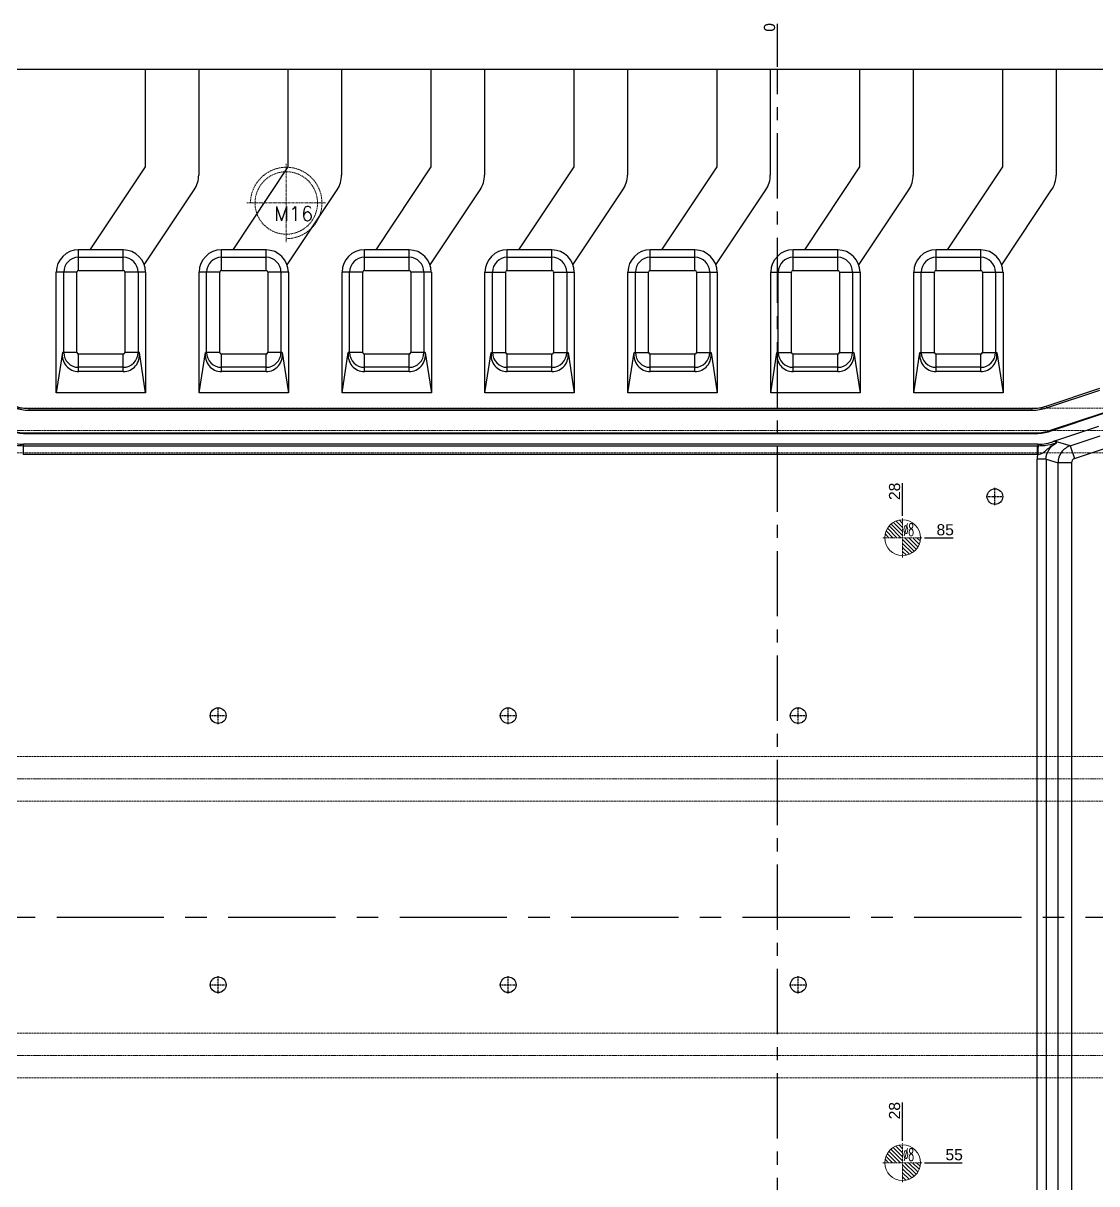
# Model space of a CAD drawing. Header units: millimetres. Extents: x 2105 to 2746, y 1639 to 2029.
# Drawn here: x 2250.7 to 2491.1, y 1769.5 to 2029.5 of the extents above; entities that cross this region are included whole.
import ezdxf
from ezdxf.enums import TextEntityAlignment as Align

# ---------------------------------------------------------------- set-up
doc = ezdxf.new("R2010")
doc.units = ezdxf.units.MM
doc.linetypes.add('CENTER', pattern=[0.6, 0.375, -0.075, 0.075, -0.075])
doc.linetypes.add('HIDDEN', pattern=[0.2, 0.1, -0.1])
for name, color, linetype, lineweight in [('cool', 153, 'HIDDEN', 9), ('epin', 13, 'Continuous', 9), ('screw', 33, 'Continuous', 13)]:
    doc.layers.add(name, color=color, linetype=linetype, lineweight=lineweight)
doc.layers.add('DIM', color=3, linetype='Continuous')
doc.styles.get("Standard").update_dxf_attribs({"font": 'arial.ttf'})
doc.styles.add('TXT', font='txt.shx', dxfattribs={"bigfont": 'gbcbig.shx'})
doc.styles.add('TXT05', font='txt.shx', dxfattribs={"width": 0.5, "bigfont": 'gbcbig.shx'})
doc.dimstyles.new('ISO-25', dxfattribs={"dimtxt": 2.5, "dimasz": 2.5, "dimexe": 1.25, "dimexo": 0.625, "dimtad": 1, "dimtxsty": 'Standard', "dimcen": 2.5, "dimadec": 0, "dimazin": 0, "dimtfac": 1, "dimtmove": 0, "dimatfit": 3, "dimfxl": 0, "dimarcsym": 0})

# ---------------------------------------------------------------- blocks, each defined once
blk = doc.blocks.new('04')
at = {"layer": 'cool', "ltscale": 0.932966}
for p, q in [((562.52, -812.86), (1165.19, -812.86)), ((562.52, -822.86), (1003.19, -822.86)), ((562.52, -874.86), (1003.19, -874.86)), ((562.52, -884.86), (1003.19, -884.86))]:
    blk.add_line(p, q, dxfattribs=at)
at = {"layer": 'cool', "color": 1, "linetype": 'CENTER', "ltscale": 0.621977}
for p, q in [((548.19, -817.86), (1178.19, -817.86)), ((548.19, -879.86), (1178.19, -879.86))]:
    blk.add_line(p, q, dxfattribs=at)
blk = doc.blocks.new('02')
at = {"layer": 'cool', "ltscale": 0.932966}
for p, q in [((1262.52, -963.86), (1863.86, -963.86)), ((1262.52, -973.86), (1863.86, -973.86))]:
    blk.add_line(p, q, dxfattribs=at)
at = {"layer": 'cool', "color": 1, "linetype": 'CENTER', "ltscale": 0.621977}
blk.add_line((1248.19, -968.86), (1878.19, -968.86), dxfattribs=at)
blk = doc.blocks.new('screw_m16_g')
at = {"layer": 'screw', "color": 1, "linetype": 'CENTER', "ltscale": 0.497582}
for p, q in [((0, -8.8), (0, 8.8)), ((-8.8, 0), (8.8, 0))]:
    blk.add_line(p, q, dxfattribs=at)
at = {"layer": 'screw', "color": 33, "linetype": 'HIDDEN', "ltscale": 0.497582}
blk.add_circle((0, 0), 7, dxfattribs=at)
at = {"layer": 'screw', "color": 92, "linetype": 'HIDDEN', "ltscale": 0.497582}
blk.add_arc((0, 0), 8, 270, 180, dxfattribs=at)
at = {"layer": 'screw', "color": 6, "style": 'TXT'}
blk.add_text('M16', height=3.2, dxfattribs=at).set_placement((-2.72, -4))
blk = doc.blocks.new('*D222')
at = {"layer": 'Defpoints', "color": 0, "transparency": 16777216}
for p in [(2419.6, 1829.21), (2734.6, 1829.21), (2743.5, 1829.21)]:
    blk.add_point(p, dxfattribs=at)
at = {"layer": 'DIM', "color": 0, "lineweight": -2, "transparency": 16777216}
blk.add_line((2735.1, 1829.21), (2745.63, 1829.21), dxfattribs=at)
at = {"layer": 'DIM', "color": 0, "transparency": 16777216, "insert": (2744.82, 1830.98), "char_height": 2.5, "attachment_point": 5}
blk.add_mtext('0', dxfattribs=at)
blk = doc.blocks.new('*D223')
at = {"layer": 'Defpoints', "color": 0, "transparency": 16777216}
for p in [(2419.6, 2027.22), (2419.6, 2019.21), (2419.6, 1829.21)]:
    blk.add_point(p, dxfattribs=at)
at = {"layer": 'DIM', "color": 0, "lineweight": -2, "transparency": 16777216}
blk.add_line((2419.6, 2019.71), (2419.6, 2029.35), dxfattribs=at)
at = {"layer": 'DIM', "color": 0, "transparency": 16777216, "insert": (2417.82, 2028.53), "char_height": 2.5, "attachment_point": 5, "rotation": 90}
blk.add_mtext('0', dxfattribs=at)
blk = doc.blocks.new('epin_ejp_8')
at = {"layer": 'epin'}
h = blk.add_hatch(dxfattribs=at)
h.set_pattern_fill('_ANSI31', color=123, scale=0.2, angle=90, style=0)
h.set_pattern_definition([(135, (-2636.1445, 786.8366), (-0.4490128, -0.4490128), [])])
h.paths.add_polyline_path([(0, 4, 0.414214), (-4, 0), (0, 0)])
h.paths.add_polyline_path([(4, 0), (0, 0), (0, -4, 0.414214)])
at = {"layer": 'epin', "color": 1, "linetype": 'CENTER', "ltscale": 0.248791}
for p, q in [((0, -4.4), (0, 4.4)), ((-4.4, 0), (4.4, 0))]:
    blk.add_line(p, q, dxfattribs=at)
at = {"layer": 'epin'}
blk.add_circle((0, 0), 4, dxfattribs=at)
at = {"layer": 'epin', "color": 6, "style": 'TXT05', "width": 0.5}
blk.add_text('%%c8', height=2.8, dxfattribs=at).set_placement((1.33, 1.8), align=Align.MIDDLE)
blk = doc.blocks.new('*D228')
at = {"layer": 'Defpoints', "color": 0, "transparency": 16777216}
for p in [(2419.6, 1829.21), (2452, 1774.21), (2456.86, 1774.21)]:
    blk.add_point(p, dxfattribs=at)
at = {"layer": 'DIM', "color": 0, "lineweight": -2, "transparency": 16777216}
blk.add_line((2452.5, 1774.21), (2460.96, 1774.21), dxfattribs=at)
at = {"layer": 'DIM', "color": 0, "transparency": 16777216, "insert": (2459.16, 1775.98), "char_height": 2.5, "attachment_point": 5}
blk.add_mtext('55', dxfattribs=at)
blk = doc.blocks.new('*D229')
at = {"layer": 'Defpoints', "color": 0, "transparency": 16777216}
for p in [(2419.6, 1829.21), (2447.6, 1783.55), (2447.6, 1778.61)]:
    blk.add_point(p, dxfattribs=at)
at = {"layer": 'DIM', "color": 0, "lineweight": -2, "transparency": 16777216}
blk.add_line((2447.6, 1779.11), (2447.6, 1787.68), dxfattribs=at)
at = {"layer": 'DIM', "color": 0, "transparency": 16777216, "insert": (2445.82, 1785.86), "char_height": 2.5, "attachment_point": 5, "rotation": 90}
blk.add_mtext('28', dxfattribs=at)
blk = doc.blocks.new('*D230')
at = {"layer": 'Defpoints', "color": 0, "transparency": 16777216}
for p in [(2419.6, 1829.21), (2232, 1774.21), (2237.32, 1774.21)]:
    blk.add_point(p, dxfattribs=at)
at = {"layer": 'DIM', "color": 0, "lineweight": -2, "transparency": 16777216}
blk.add_line((2232.5, 1774.21), (2241.42, 1774.21), dxfattribs=at)
at = {"layer": 'DIM', "color": 0, "transparency": 16777216, "insert": (2239.62, 1775.98), "char_height": 2.5, "attachment_point": 5}
blk.add_mtext('55', dxfattribs=at)
blk = doc.blocks.new('*D231')
at = {"layer": 'Defpoints', "color": 0, "transparency": 16777216}
for p in [(2419.6, 1829.21), (2227.6, 1782.59), (2227.6, 1778.21)]:
    blk.add_point(p, dxfattribs=at)
at = {"layer": 'DIM', "color": 0, "lineweight": -2, "transparency": 16777216}
blk.add_line((2227.6, 1778.71), (2227.6, 1788.35), dxfattribs=at)
at = {"layer": 'DIM', "color": 0, "transparency": 16777216, "insert": (2225.82, 1785.72), "char_height": 2.5, "attachment_point": 5, "rotation": 90}
blk.add_mtext('192', dxfattribs=at)
blk = doc.blocks.new('*D232')
at = {"layer": 'Defpoints', "color": 0, "transparency": 16777216}
for p in [(2227.6, 1923.46), (2227.6, 1918.21), (2419.6, 1829.21)]:
    blk.add_point(p, dxfattribs=at)
at = {"layer": 'DIM', "color": 0, "lineweight": -2, "transparency": 16777216}
blk.add_line((2227.6, 1918.71), (2227.6, 1929.22), dxfattribs=at)
at = {"layer": 'DIM', "color": 0, "transparency": 16777216, "insert": (2225.82, 1926.59), "char_height": 2.5, "attachment_point": 5, "rotation": 90}
blk.add_mtext('192', dxfattribs=at)
blk = doc.blocks.new('*D233')
at = {"layer": 'Defpoints', "color": 0, "transparency": 16777216}
for p in [(2232, 1914.21), (2237.67, 1914.21), (2419.6, 1829.21)]:
    blk.add_point(p, dxfattribs=at)
at = {"layer": 'DIM', "color": 0, "lineweight": -2, "transparency": 16777216}
blk.add_line((2232.5, 1914.21), (2241.77, 1914.21), dxfattribs=at)
at = {"layer": 'DIM', "color": 0, "transparency": 16777216, "insert": (2239.97, 1915.98), "char_height": 2.5, "attachment_point": 5}
blk.add_mtext('85', dxfattribs=at)
blk = doc.blocks.new('*D234')
at = {"layer": 'Defpoints', "color": 0, "transparency": 16777216}
for p in [(2452, 1914.21), (2454.85, 1914.21), (2419.6, 1829.21)]:
    blk.add_point(p, dxfattribs=at)
at = {"layer": 'DIM', "color": 0, "lineweight": -2, "transparency": 16777216}
blk.add_line((2452.5, 1914.21), (2458.95, 1914.21), dxfattribs=at)
at = {"layer": 'DIM', "color": 0, "transparency": 16777216, "insert": (2457.15, 1915.98), "char_height": 2.5, "attachment_point": 5}
blk.add_mtext('85', dxfattribs=at)
blk = doc.blocks.new('*D235')
at = {"layer": 'Defpoints', "color": 0, "transparency": 16777216}
for p in [(2447.6, 1922.29), (2447.6, 1918.61), (2419.6, 1829.21)]:
    blk.add_point(p, dxfattribs=at)
at = {"layer": 'DIM', "color": 0, "lineweight": -2, "transparency": 16777216}
blk.add_line((2447.6, 1919.11), (2447.6, 1926.41), dxfattribs=at)
at = {"layer": 'DIM', "color": 0, "transparency": 16777216, "insert": (2445.82, 1924.6), "char_height": 2.5, "attachment_point": 5, "rotation": 90}
blk.add_mtext('28', dxfattribs=at)

msp = doc.modelspace()

# ---------------------------------------------------------------- linework, layer by layer
at = {"color": 7, "linetype": 'Continuous'}
for p, q in [((2175.598, 2019.205), (2663.598, 2019.205)), ((2277.992, 2019.205), (2277.992, 1997.285)), ((2289.992, 2019.205), (2289.992, 1995.47)), ((2309.992, 2019.205), (2309.992, 1997.285)), ((2321.992, 2019.205), (2321.992, 1995.47)), ((2341.992, 2019.205), (2341.992, 1997.285)), ((2353.992, 2019.205), (2353.992, 1995.47)), ((2373.992, 2019.205), (2373.992, 1997.285)), ((2385.992, 2019.205), (2385.992, 1995.47)), ((2405.992, 2019.205), (2405.992, 1997.285)), ((2417.992, 2019.205), (2417.992, 1995.47)), ((2437.992, 2019.205), (2437.992, 1997.285)), ((2449.992, 2019.205), (2449.992, 1995.47)), ((2469.992, 2019.205), (2469.992, 1997.285)), ((2481.992, 2019.205), (2481.992, 1995.47)), ((2277.992, 1997.285), (2265.624, 1978.708)), ((2309.992, 1997.285), (2297.624, 1978.708)), ((2341.992, 1997.285), (2329.624, 1978.708)), ((2373.992, 1997.285), (2361.624, 1978.708)), ((2405.992, 1997.285), (2393.624, 1978.708)), ((2437.992, 1997.285), (2425.624, 1978.708)), ((2469.992, 1997.285), (2457.624, 1978.708)), ((2277.803, 1975.347), (2288.986, 1992.145)), ((2309.803, 1975.347), (2320.986, 1992.145)), ((2341.803, 1975.347), (2352.986, 1992.145)), ((2373.803, 1975.347), (2384.986, 1992.145)), ((2405.803, 1975.347), (2416.986, 1992.145)), ((2437.803, 1975.347), (2448.986, 1992.145)), ((2469.803, 1975.347), (2480.986, 1992.145)), ((2263.098, 1974.075), (2263.098, 1978.708)), ((2273.098, 1978.69), (2263.098, 1978.708)), ((2273.098, 1974.075), (2273.098, 1978.69)), ((2295.098, 1974.075), (2295.098, 1978.708)), ((2305.098, 1978.69), (2295.098, 1978.708)), ((2305.098, 1974.075), (2305.098, 1978.69)), ((2327.098, 1974.075), (2327.098, 1978.708)), ((2337.098, 1978.69), (2327.098, 1978.708)), ((2337.098, 1974.075), (2337.098, 1978.69)), ((2359.098, 1974.075), (2359.098, 1978.708)), ((2369.098, 1978.69), (2359.098, 1978.708)), ((2369.098, 1974.075), (2369.098, 1978.69)), ((2391.098, 1974.075), (2391.098, 1978.708)), ((2401.098, 1978.69), (2391.098, 1978.708)), ((2401.098, 1974.075), (2401.098, 1978.69)), ((2423.098, 1974.075), (2423.098, 1978.708)), ((2433.098, 1978.69), (2423.098, 1978.708)), ((2433.098, 1974.075), (2433.098, 1978.69)), ((2455.098, 1974.075), (2455.098, 1978.708)), ((2465.098, 1978.69), (2455.098, 1978.708)), ((2465.098, 1974.075), (2465.098, 1978.69)), ((2263.098, 1977.029), (2273.098, 1977.029)), ((2295.098, 1977.029), (2305.098, 1977.029)), ((2327.098, 1977.029), (2337.098, 1977.029)), ((2359.098, 1977.029), (2369.098, 1977.029)), ((2391.098, 1977.029), (2401.098, 1977.029)), ((2423.098, 1977.029), (2433.098, 1977.029)), ((2455.098, 1977.029), (2465.098, 1977.029)), ((2258.098, 1946.708), (2258.098, 1973.708)), ((2262.732, 1973.708), (2258.098, 1973.708)), ((2259.777, 1955.708), (2259.777, 1973.708)), ((2262.732, 1955.708), (2262.732, 1973.708)), ((2263.098, 1974.075), (2273.098, 1974.075)), ((2273.465, 1973.708), (2273.465, 1955.708)), ((2278.098, 1973.708), (2273.465, 1973.708)), ((2276.42, 1973.708), (2276.42, 1955.708)), ((2278.098, 1973.708), (2278.098, 1946.708)), ((2290.098, 1946.708), (2290.098, 1973.708)), ((2294.732, 1973.708), (2290.098, 1973.708)), ((2291.777, 1955.708), (2291.777, 1973.708)), ((2294.732, 1955.708), (2294.732, 1973.708)), ((2295.098, 1974.075), (2305.098, 1974.075)), ((2305.465, 1973.708), (2305.465, 1955.708)), ((2310.098, 1973.708), (2305.465, 1973.708)), ((2308.42, 1973.708), (2308.42, 1955.708)), ((2310.098, 1973.708), (2310.098, 1946.708)), ((2322.098, 1946.708), (2322.098, 1973.708)), ((2326.732, 1973.708), (2322.098, 1973.708)), ((2323.777, 1955.708), (2323.777, 1973.708)), ((2326.732, 1955.708), (2326.732, 1973.708)), ((2327.098, 1974.075), (2337.098, 1974.075)), ((2337.465, 1973.708), (2337.465, 1955.708)), ((2342.098, 1973.708), (2337.465, 1973.708)), ((2340.42, 1973.708), (2340.42, 1955.708)), ((2342.098, 1973.708), (2342.098, 1946.708)), ((2354.098, 1946.708), (2354.098, 1973.708)), ((2354.098, 1973.708), (2358.732, 1973.708)), ((2355.777, 1955.708), (2355.777, 1973.708)), ((2358.732, 1955.708), (2358.732, 1973.708)), ((2359.098, 1974.075), (2369.098, 1974.075)), ((2369.465, 1973.708), (2369.465, 1955.708)), ((2369.465, 1973.708), (2374.098, 1973.708)), ((2372.42, 1973.708), (2372.42, 1955.708)), ((2374.098, 1973.708), (2374.098, 1946.708)), ((2386.098, 1946.708), (2386.098, 1973.708)), ((2386.098, 1973.708), (2390.732, 1973.708)), ((2387.777, 1955.708), (2387.777, 1973.708)), ((2390.732, 1955.708), (2390.732, 1973.708)), ((2391.098, 1974.075), (2401.098, 1974.075)), ((2401.465, 1973.708), (2401.465, 1955.708)), ((2401.465, 1973.708), (2406.098, 1973.708)), ((2404.42, 1973.708), (2404.42, 1955.708)), ((2406.098, 1973.708), (2406.098, 1946.708)), ((2418.098, 1946.708), (2418.098, 1973.708)), ((2418.098, 1973.708), (2422.732, 1973.708)), ((2419.777, 1955.708), (2419.777, 1973.708)), ((2422.732, 1955.708), (2422.732, 1973.708)), ((2423.098, 1974.075), (2433.098, 1974.075)), ((2433.465, 1973.708), (2433.465, 1955.708)), ((2433.465, 1973.708), (2438.098, 1973.708)), ((2436.42, 1973.708), (2436.42, 1955.708)), ((2438.098, 1973.708), (2438.098, 1946.708)), ((2450.098, 1946.708), (2450.098, 1973.708)), ((2450.098, 1973.708), (2454.732, 1973.708)), ((2451.777, 1955.708), (2451.777, 1973.708)), ((2454.732, 1955.708), (2454.732, 1973.708)), ((2455.098, 1974.075), (2465.098, 1974.075)), ((2465.465, 1973.708), (2465.465, 1955.708)), ((2465.465, 1973.708), (2470.098, 1973.708)), ((2468.42, 1973.708), (2468.42, 1955.708)), ((2470.098, 1973.708), (2470.098, 1946.708)), ((2259.487, 1955.708), (2258.098, 1946.708)), ((2262.732, 1955.708), (2259.487, 1955.708)), ((2263.098, 1951.438), (2263.098, 1955.341)), ((2273.098, 1955.341), (2263.098, 1955.341)), ((2273.098, 1951.438), (2273.098, 1955.341)), ((2276.71, 1955.708), (2273.465, 1955.708)), ((2278.098, 1946.708), (2276.71, 1955.708)), ((2290.098, 1946.708), (2291.487, 1955.708)), ((2294.732, 1955.708), (2291.487, 1955.708)), ((2295.098, 1951.438), (2295.098, 1955.341)), ((2305.098, 1955.341), (2295.098, 1955.341)), ((2305.098, 1951.438), (2305.098, 1955.341)), ((2308.71, 1955.708), (2305.465, 1955.708)), ((2308.71, 1955.708), (2310.098, 1946.708)), ((2322.098, 1946.708), (2323.487, 1955.708)), ((2326.732, 1955.708), (2323.487, 1955.708)), ((2327.098, 1951.438), (2327.098, 1955.341)), ((2337.098, 1955.341), (2327.098, 1955.341)), ((2337.098, 1951.438), (2337.098, 1955.341)), ((2340.71, 1955.708), (2337.465, 1955.708)), ((2340.71, 1955.708), (2342.098, 1946.708)), ((2354.098, 1946.708), (2355.487, 1955.708)), ((2355.487, 1955.708), (2358.732, 1955.708)), ((2359.098, 1951.438), (2359.098, 1955.341)), ((2369.098, 1955.341), (2359.098, 1955.341)), ((2369.098, 1951.438), (2369.098, 1955.341)), ((2369.465, 1955.708), (2372.71, 1955.708)), ((2372.71, 1955.708), (2374.098, 1946.708)), ((2386.098, 1946.708), (2387.487, 1955.708)), ((2387.487, 1955.708), (2390.732, 1955.708)), ((2391.098, 1951.438), (2391.098, 1955.341)), ((2401.098, 1955.341), (2391.098, 1955.341)), ((2401.098, 1951.438), (2401.098, 1955.341)), ((2401.465, 1955.708), (2404.71, 1955.708)), ((2404.71, 1955.708), (2406.098, 1946.708)), ((2418.098, 1946.708), (2419.487, 1955.708)), ((2419.487, 1955.708), (2422.732, 1955.708)), ((2423.098, 1951.438), (2423.098, 1955.341)), ((2433.098, 1955.341), (2423.098, 1955.341)), ((2433.098, 1951.438), (2433.098, 1955.341)), ((2433.465, 1955.708), (2436.71, 1955.708)), ((2436.71, 1955.708), (2438.098, 1946.708)), ((2450.098, 1946.708), (2451.487, 1955.708)), ((2451.487, 1955.708), (2454.732, 1955.708)), ((2455.098, 1951.438), (2455.098, 1955.341)), ((2465.098, 1955.341), (2455.098, 1955.341)), ((2465.098, 1951.438), (2465.098, 1955.341)), ((2465.465, 1955.708), (2468.71, 1955.708)), ((2468.71, 1955.708), (2470.098, 1946.708)), ((2273.098, 1952.387), (2263.098, 1952.387)), ((2273.098, 1951.438), (2263.098, 1951.438)), ((2305.098, 1952.387), (2295.098, 1952.387)), ((2305.098, 1951.438), (2295.098, 1951.438)), ((2337.098, 1952.387), (2327.098, 1952.387)), ((2337.098, 1951.438), (2327.098, 1951.438)), ((2369.098, 1952.387), (2359.098, 1952.387)), ((2369.098, 1951.438), (2359.098, 1951.438)), ((2401.098, 1952.387), (2391.098, 1952.387)), ((2401.098, 1951.438), (2391.098, 1951.438)), ((2433.098, 1952.387), (2423.098, 1952.387)), ((2433.098, 1951.438), (2423.098, 1951.438)), ((2465.098, 1952.387), (2455.098, 1952.387)), ((2465.098, 1951.438), (2455.098, 1951.438)), ((2479.76, 1943.713), (2491.744, 1947.708)), ((2278.098, 1946.708), (2258.098, 1946.708)), ((2310.098, 1946.708), (2290.098, 1946.708)), ((2342.098, 1946.708), (2322.098, 1946.708)), ((2374.098, 1946.708), (2354.098, 1946.708)), ((2406.098, 1946.708), (2386.098, 1946.708)), ((2438.098, 1946.708), (2418.098, 1946.708)), ((2470.098, 1946.708), (2450.098, 1946.708)), ((2479.825, 1943.307), (2491.81, 1947.302)), ((2252.061, 1943.198), (2251.995, 1942.792)), ((2251.995, 1942.792), (2476.652, 1942.792)), ((2252.061, 1943.198), (2476.586, 1943.198)), ((2476.652, 1942.792), (2476.586, 1943.198)), ((2479.76, 1943.713), (2479.825, 1943.307)), ((2492.636, 1942.217), (2480.651, 1938.222)), ((2480.673, 1938.085), (2492.658, 1942.08)), ((2251.148, 1937.57), (2477.499, 1937.57)), ((2251.159, 1937.707), (2251.159, 1937.57)), ((2251.159, 1937.707), (2477.488, 1937.707)), ((2477.488, 1937.57), (2477.488, 1937.707)), ((2480.651, 1938.222), (2480.673, 1938.085)), ((2491.504, 1939.153), (2481.632, 1935.862)), ((2485.154, 1934.812), (2491.846, 1937.043)), ((2250.756, 1935.158), (2250.704, 1934.836)), ((2250.704, 1934.836), (2250.704, 1932.829)), ((2250.704, 1934.836), (2477.835, 1934.836)), ((2477.926, 1935.158), (2250.756, 1935.158)), ((2477.835, 1932.829), (2477.835, 1934.836)), ((2482.164, 1935.474), (2481.479, 1935.808)), ((2485.154, 1934.812), (2481.632, 1935.862)), ((2485.154, 1934.812), (2486.106, 1931.956)), ((2477.835, 1932.829), (2250.704, 1932.829)), ((2477.746, 1756.611), (2477.746, 1931.8)), ((2479.748, 1931.8), (2477.746, 1931.8)), ((2479.748, 1931.8), (2479.748, 1756.611)), ((2479.748, 1931.8), (2482.415, 1931.004)), ((2486.115, 1931.959), (2492.791, 1934.184)), ((2482.415, 1757.406), (2482.415, 1931.004)), ((2485.419, 1931.004), (2482.415, 1931.004)), ((2485.419, 1931.004), (2485.419, 1757.406))]:
    msp.add_line(p, q, dxfattribs=at)
at = {"color": 1, "linetype": 'CENTER', "ltscale": 39}
msp.add_line((2419.598, 1639.205), (2419.598, 2019.205), dxfattribs=at)
at = {"color": 1, "linetype": 'CENTER', "ltscale": 0.108846}
for p, q in [((2468.281, 1921.505), (2468.281, 1925.355)), ((2466.356, 1923.43), (2470.206, 1923.43)), ((2294.36, 1872.43), (2294.36, 1876.28)), ((2359.299, 1872.43), (2359.299, 1876.28)), ((2424.237, 1872.43), (2424.237, 1876.28)), ((2292.435, 1874.355), (2296.285, 1874.355)), ((2357.374, 1874.355), (2361.224, 1874.355)), ((2422.312, 1874.355), (2426.162, 1874.355)), ((2294.36, 1812.13), (2294.36, 1815.98)), ((2359.299, 1812.13), (2359.299, 1815.98)), ((2424.237, 1812.13), (2424.237, 1815.98)), ((2292.435, 1814.055), (2296.285, 1814.055)), ((2357.374, 1814.055), (2361.224, 1814.055)), ((2422.312, 1814.055), (2426.162, 1814.055))]:
    msp.add_line(p, q, dxfattribs=at)
at = {"color": 1, "linetype": 'CENTER', "ltscale": 64}
msp.add_line((2104.598, 1829.205), (2734.598, 1829.205), dxfattribs=at)
at = {"color": 2, "linetype": 'Continuous'}
for centre in [(2468.281, 1923.43), (2294.36, 1874.355), (2359.299, 1874.355), (2424.237, 1874.355), (2294.36, 1814.055), (2359.299, 1814.055), (2424.237, 1814.055)]:
    msp.add_circle(centre, 1.75, dxfattribs=at)
at = {"color": 7, "linetype": 'Continuous'}
for centre, radius, start, end in [((2283.992, 1995.47), 6, 326.34729, 0), ((2315.992, 1995.47), 6, 326.34729, 0), ((2347.992, 1995.47), 6, 326.34729, 0), ((2379.992, 1995.47), 6, 326.34729, 0), ((2411.992, 1995.47), 6, 326.34729, 0), ((2443.992, 1995.47), 6, 326.34729, 0), ((2475.992, 1995.47), 6, 326.34729, 0), ((2263.098, 1973.708), 5, 90, 180), ((2273.098, 1973.708), 4.982, 0, 90), ((2295.098, 1973.708), 5, 90, 180), ((2305.098, 1973.708), 4.982, 0, 90), ((2327.098, 1973.708), 5, 90, 180), ((2337.098, 1973.708), 4.982, 0, 90), ((2359.098, 1973.708), 5, 90, 180), ((2369.098, 1973.708), 4.982, 0, 90), ((2391.098, 1973.708), 5, 90, 180), ((2401.098, 1973.708), 4.982, 0, 90), ((2423.098, 1973.708), 5, 90, 180), ((2433.098, 1973.708), 4.982, 0, 90), ((2455.098, 1973.708), 5, 90, 180), ((2465.098, 1973.708), 4.982, 0, 90), ((2263.098, 1973.708), 3.321, 90, 180), ((2273.098, 1973.708), 3.321, 0, 90), ((2295.098, 1973.708), 3.321, 90, 180), ((2305.098, 1973.708), 3.321, 0, 90), ((2327.098, 1973.708), 3.321, 90, 180), ((2337.098, 1973.708), 3.321, 0, 90), ((2359.098, 1973.708), 3.321, 90, 180), ((2369.098, 1973.708), 3.321, 0, 90), ((2391.098, 1973.708), 3.321, 90, 180), ((2401.098, 1973.708), 3.321, 0, 90), ((2423.098, 1973.708), 3.321, 90, 180), ((2433.098, 1973.708), 3.321, 0, 90), ((2455.098, 1973.708), 3.321, 90, 180), ((2465.098, 1973.708), 3.321, 0, 90), ((2263.098, 1973.708), 0.367, 90, 180), ((2273.098, 1973.708), 0.367, 0, 90), ((2295.098, 1973.708), 0.367, 90, 180), ((2305.098, 1973.708), 0.367, 0, 90), ((2327.098, 1973.708), 0.367, 90, 180), ((2337.098, 1973.708), 0.367, 0, 90), ((2359.098, 1973.708), 0.367, 90, 180), ((2369.098, 1973.708), 0.367, 0, 90), ((2391.098, 1973.708), 0.367, 90, 180), ((2401.098, 1973.708), 0.367, 0, 90), ((2423.098, 1973.708), 0.367, 90, 180), ((2433.098, 1973.708), 0.367, 0, 90), ((2455.098, 1973.708), 0.367, 90, 180), ((2465.098, 1973.708), 0.367, 0, 90), ((2263.098, 1955.708), 3.321, 180, 270), ((2263.098, 1955.708), 0.367, 180, 270), ((2273.098, 1955.708), 3.321, 270, 0), ((2273.098, 1955.708), 0.367, 270, 0), ((2295.098, 1955.708), 3.321, 180, 270), ((2295.098, 1955.708), 0.367, 180, 270), ((2305.098, 1955.708), 3.321, 270, 0), ((2305.098, 1955.708), 0.367, 270, 0), ((2327.098, 1955.708), 3.321, 180, 270), ((2327.098, 1955.708), 0.367, 180, 270), ((2337.098, 1955.708), 3.321, 270, 0), ((2337.098, 1955.708), 0.367, 270, 0), ((2359.098, 1955.708), 3.321, 180, 270), ((2359.098, 1955.708), 0.367, 180, 270), ((2369.098, 1955.708), 3.321, 270, 0), ((2369.098, 1955.708), 0.367, 270, 0), ((2391.098, 1955.708), 3.321, 180, 270), ((2391.098, 1955.708), 0.367, 180, 270), ((2401.098, 1955.708), 3.321, 270, 0), ((2401.098, 1955.708), 0.367, 270, 0), ((2423.098, 1955.708), 3.321, 180, 270), ((2423.098, 1955.708), 0.367, 180, 270), ((2433.098, 1955.708), 3.321, 270, 0), ((2433.098, 1955.708), 0.367, 270, 0), ((2455.098, 1955.708), 3.321, 180, 270), ((2455.098, 1955.708), 0.367, 180, 270), ((2465.098, 1955.708), 3.321, 270, 0), ((2465.098, 1955.708), 0.367, 270, 0), ((2250.713, 1944.931), 10.095, 251.61931, 269.94574), ((2477.835, 1855.85), 78.987, 89.83985, 90.00003), ((2483.768, 1931.798), 6.023, 170.14682, 179.98892), ((2474.824, 1951.197), 18.613, 279.30897, 279.66416)]:
    msp.add_arc(centre, radius, start, end, dxfattribs=at)
for centre, major_axis, ratio, start_param, end_param in [((2263.098, 1955.137), (0, 3.699), 0.9880262, 1.4158915, 3.1415927), ((2273.098, 1955.137), (0, 3.699), 0.9880262, -3.1415927, -1.4158915), ((2295.098, 1955.137), (0, 3.699), 0.9880262, 1.4158915, 3.1415927), ((2305.098, 1955.137), (0, 3.699), 0.9880262, -3.1415927, -1.4158915), ((2327.098, 1955.137), (0, 3.699), 0.9880262, 1.4158915, 3.1415927), ((2337.098, 1955.137), (0, 3.699), 0.9880262, -3.1415927, -1.4158915), ((2359.098, 1955.137), (0, 3.699), 0.9880262, 1.4158915, 3.1415927), ((2369.098, 1955.137), (0, 3.699), 0.9880262, -3.1415927, -1.4158915), ((2391.098, 1955.137), (0, 3.699), 0.9880262, 1.4158915, 3.1415927), ((2401.098, 1955.137), (0, 3.699), 0.9880262, -3.1415927, -1.4158915), ((2423.098, 1955.137), (0, 3.699), 0.9880262, 1.4158915, 3.1415927), ((2433.098, 1955.137), (0, 3.699), 0.9880262, -3.1415927, -1.4158915), ((2455.098, 1955.137), (0, 3.699), 0.9880262, 1.4158915, 3.1415927), ((2465.098, 1955.137), (0, 3.699), 0.9880262, -3.1415927, -1.4158915), ((2251.999, 1952.856), (1.612, 9.934), 0.9985935, -3.3022455, -2.9809398), ((2252.065, 1953.262), (-1.612, -9.934), 0.9985935, -0.1606529, 0.1606529), ((2476.581, 1953.262), (1.612, -9.934), 0.9985935, -0.1606529, 0.1606529), ((2476.647, 1952.856), (-1.612, 9.934), 0.9985935, -3.3022455, -2.9809398), ((2251.152, 1947.634), (1.612, 9.934), 0.9985935, -3.3022455, -2.9809398), ((2251.174, 1947.771), (-1.612, -9.934), 0.9985935, -0.1606529, 0.1606529), ((2477.472, 1947.771), (1.612, -9.934), 0.9985935, -0.1606529, 0.1606529), ((2477.495, 1947.634), (-1.612, 9.934), 0.9985935, -3.3022455, -2.9809398), ((2250.761, 1945.222), (-1.612, -9.934), 0.9985935, -0.1606529, 0.1606529), ((2482.92, 1932.048), (3.868, -1.153), 0.9958587, 2.1842053, 2.2243646)]:
    msp.add_ellipse(centre, major_axis=major_axis, ratio=ratio, start_param=start_param, end_param=end_param, dxfattribs=at)
msp.add_open_spline([(2477.926, 1935.158), (2479.13, 1935.158), (2480.353, 1935.381), (2481.479, 1935.808)], degree=3, dxfattribs=at)
for points, knots in [([(2477.926, 1935.158), (2477.935, 1935.132), (2477.974, 1935.023), (2478.019, 1934.916), (2478.055, 1934.836)], [0, 0, 0, 0, 0.2371169, 1, 1, 1, 1]), ([(2477.948, 1932.848), (2478.373, 1932.905), (2479.161, 1933.286), (2480.088, 1934.12), (2481.046, 1934.911), (2481.779, 1935.315), (2482.164, 1935.474)], [0, 0, 0, 0, 0.2567493, 0.5025395, 0.7501795, 1, 1, 1, 1]), ([(2477.948, 1932.848), (2477.949, 1933.086), (2477.954, 1933.439), (2477.967, 1933.896), (2477.98, 1934.202), (2477.997, 1934.454), (2478.012, 1934.646), (2478.033, 1934.762), (2478.043, 1934.823), (2478.055, 1934.836)], [0, 0, 0, 0, 0.3574454, 0.5312596, 0.6876767, 0.8171207, 0.9131072, 0.9731748, 1, 1, 1, 1]), ([(2478.055, 1934.836), (2478.519, 1934.834), (2479.909, 1934.91), (2481.279, 1935.202), (2482.164, 1935.474)], [0, 0, 0, 0, 0.3338955, 1, 1, 1, 1]), ([(2479.748, 1931.8), (2479.747, 1932.565), (2480.207, 1934.13), (2481.462, 1935.169), (2482.164, 1935.474)], [0, 0, 0, 0, 0.5000247, 1, 1, 1, 1]), ([(2485.154, 1934.812), (2484.377, 1934.55), (2482.962, 1933.5), (2482.417, 1931.825), (2482.415, 1931.004)], [0, 0, 0, 0, 0.4998148, 1, 1, 1, 1]), ([(2486.115, 1931.959), (2485.919, 1931.892), (2485.552, 1931.638), (2485.422, 1931.211), (2485.419, 1931.004)], [0, 0, 0, 0, 0.5000306, 1, 1, 1, 1])]:
    msp.add_open_spline(points, degree=3, knots=knots, dxfattribs=at)

# ---------------------------------------------------------------- block references
for name, p in [('02', (856.405, 2907.062)), ('04', (1556.405, 2678.062))]:
    msp.add_blockref(name, p)
at = {"layer": 'epin'}
for p in [(2447.598, 1914.205), (2447.598, 1774.205)]:
    msp.add_blockref('epin_ejp_8', p, dxfattribs=at)
at = {"layer": 'screw'}
msp.add_blockref('screw_m16_g', (2309.598, 1989.205), dxfattribs=at)

# ---------------------------------------------------------------- dimensions: what is measured, and where the dimension line sits
at = {"layer": 'DIM'}
for feature_location, offset, dtype, origin, picture, middle in [((2419.59829, 2019.20527), (0, 8.01004), 1, (2419.59833, 1829.20527), '*D223', (2417.82211, 2028.53021)), ((2227.598, 1918.205), (0, 5.256), 1, (2419.598, 1829.205), '*D232', (2225.822, 1926.592)), ((2447.598, 1918.605), (0, 3.68), 1, (2419.598, 1829.205), '*D235', (2445.822, 1924.6)), ((2231.998, 1914.205), (5.667, 0), 0, (2419.598, 1829.205), '*D233', (2239.966, 1915.981)), ((2451.998, 1914.205), (2.847, 0), 0, (2419.598, 1829.205), '*D234', (2457.147, 1915.981)), ((2734.598333859, 1829.205273559), (8.90198787, 0), 0, (2419.598333849, 1829.205273559), '*D222', (2744.815214976, 1830.981456029)), ((2227.598, 1778.205), (0, 4.384), 1, (2419.598, 1829.205), '*D231', (2225.822, 1785.72)), ((2231.998, 1774.205), (5.322, 0), 0, (2419.598, 1829.205), '*D230', (2239.62, 1775.976)), ((2451.998, 1774.205), (4.865, 0), 0, (2419.598, 1829.205), '*D228', (2459.163, 1775.976)), ((2447.598, 1778.605), (0, 4.945), 1, (2419.598, 1829.205), '*D229', (2445.822, 1785.865))]:
    dim = msp.add_ordinate_dim(feature_location=feature_location, offset=offset, dtype=dtype, origin=origin, dimstyle='ISO-25', override={"dimasz": 2, "dimexe": 0.49975, "dimexo": 0.49975, "dimgap": 0.49975}, dxfattribs=at)
    dim.commit()
    dim.dimension.update_dxf_attribs({"geometry": picture, "text_midpoint": middle})

doc.saveas('drawing.dxf')
